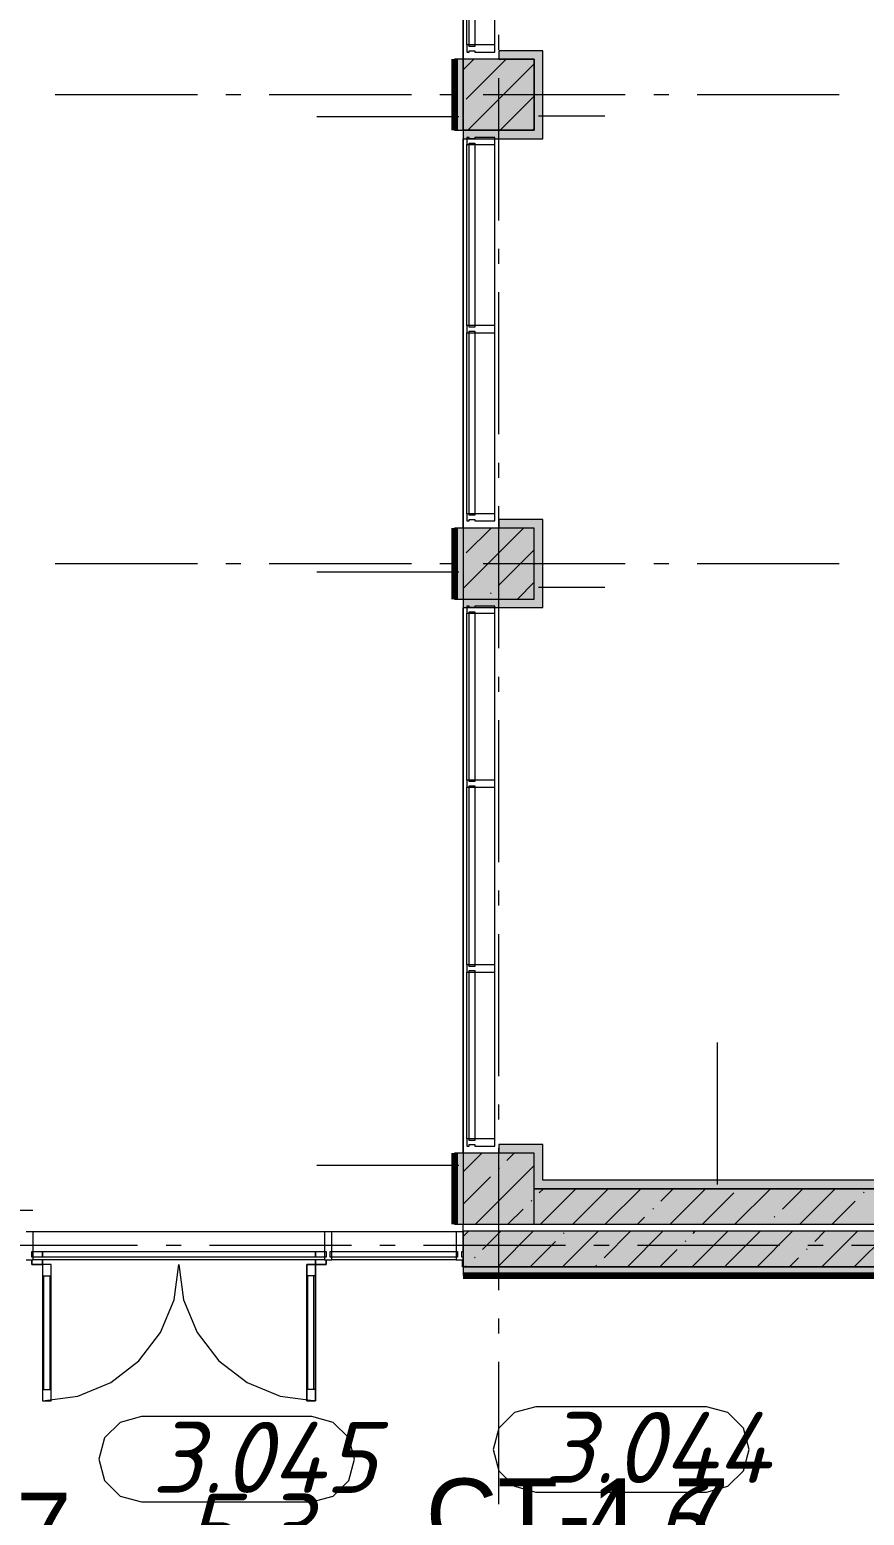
# Model space of a CAD drawing. Header units: millimetres. Extents: x -537608 to 253996, y -217170 to 186033.
# Drawn here: x -307976 to -302103, y 100822 to 111279 of the extents above; entities that cross this region are included whole.
import ezdxf

# ---------------------------------------------------------------- set-up
doc = ezdxf.new("R2010")
doc.units = ezdxf.units.MM
doc.layers.add('16) Лак 1.6м', color=160, linetype='Continuous', lineweight=90)
doc.layers.add('PDF _Геометрия', color=7, linetype='Continuous')
doc.layers.add('PDF _Текст', color=7, linetype='Continuous')
doc.layers.add('PDF _Сплошная заливка', color=7, linetype='Continuous', true_color=0xffffff)
doc.styles.add('PDF GOST-Common', font='arial.ttf')
doc.styles.add('PDF ISOCPEUR Italic', font='isocpeui.ttf')

msp = doc.modelspace()

# ---------------------------------------------------------------- hatches: boundary and pattern name
at = {"layer": 'PDF _Сплошная заливка', "transparency": 33554559}
msp.add_hatch(color=256, dxfattribs=at).paths.add_polyline_path([(-304926.1789, 110571.2628), (-304426.177, 110571.2628), (-304426.177, 111071.2626), (-304926.1789, 111071.2626), (-304926.1789, 110983.8118)])
at = {"layer": 'PDF _Сплошная заливка', "true_color": 0xff7d7d, "transparency": 33554559}
for points in [[(-304426.177, 110571.2628), (-304366.1785, 110571.2628), (-304366.1785, 111131.2633), (-304426.177, 111131.2633), (-304426.177, 110983.8118)], [(-304426.177, 107271.2631), (-304366.1785, 107271.2631), (-304366.1785, 107831.2635), (-304426.177, 107831.2635), (-304426.177, 107771.2629)], [(-304426.177, 107211.2646), (-304366.1785, 107211.2646), (-304366.1785, 107271.2631), (-304926.1789, 107271.2631), (-304926.1789, 107211.2646)], [(-304426.177, 103181.265), (-304366.1785, 103181.265), (-304366.1785, 103431.2638), (-304426.177, 103431.2638), (-304426.177, 103196.3723)], [(-300386.1769, 103121.2643), (-300386.1769, 103181.265), (-304426.177, 103181.265), (-304426.177, 103121.2643), (-301734.21, 103121.2643)]]:
    msp.add_hatch(color=11, dxfattribs=at).paths.add_polyline_path(points)
at = {"layer": 'PDF _Сплошная заливка', "transparency": 33554559}
h = msp.add_hatch(color=256, dxfattribs=at)
h.paths.add_polyline_path([(-293385.5127, 102871.2634), (-291676.1795, 102871.2634), (-291676.1795, 103121.2643), (-295914.26, 103121.2643), (-295914.26, 102871.2634), (-295055.2487, 102871.2634)], flags=0)
h.paths.add_polyline_path([(-297164.2648, 102871.2634), (-297164.2648, 103121.2643), (-304426.177, 103121.2643), (-304426.177, 102871.2634), (-298394.7294, 102871.2634)], flags=0)
h = msp.add_hatch(color=256, dxfattribs=at)
h.paths.add_polyline_path([(-290046.0407, 102571.2644), (-288726.1855, 102571.2644), (-288726.1855, 102821.2653), (-295914.26, 102821.2653), (-295914.26, 102571.2644), (-290880.9044, 102571.2644)], flags=0)
h.paths.add_polyline_path([(-297169.2596, 102571.2644), (-297164.2648, 102571.2644), (-297164.2648, 102821.2653), (-304926.1789, 102821.2653), (-304926.1789, 102571.2644), (-298394.7294, 102571.2644)], flags=0)
at = {"layer": 'PDF _Сплошная заливка', "true_color": 0xff7d7d, "transparency": 33554559}
h = msp.add_hatch(color=11, dxfattribs=at)
h.paths.add_polyline_path([(-288726.1855, 102511.2637), (-288726.1855, 102571.2644), (-295909.2651, 102571.2235), (-295909.2651, 102563.264), (-295914.26, 102563.264), (-295914.26, 102511.2637), (-288786.184, 102511.2637)], flags=0)
h.paths.add_polyline_path([(-297169.2596, 102511.2637), (-297164.2648, 102511.2637), (-297164.2648, 102563.264), (-297169.2596, 102563.264), (-297169.2596, 102571.2644), (-304926.1789, 102571.2644), (-304926.1789, 102511.2637), (-298394.7294, 102511.2637)], flags=0)

# ---------------------------------------------------------------- linework, layer by layer
at = {"layer": '16) Лак 1.6м'}
for p, q in [((-304986.1774, 111071.2626), (-304986.1774, 110571.2628)), ((-304986.1774, 107771.2629), (-304986.1774, 107271.2631)), ((-304986.1774, 103371.2653), (-304986.1774, 102871.2634)), ((-304926.1789, 102511.2637), (-297164.2648, 102511.2637))]:
    msp.add_line(p, q, dxfattribs=at)
at = {"layer": 'PDF _Геометрия', "color": 9, "lineweight": 9, "true_color": 0xc0c0c0}
for p, q in [((-304926.1789, 113011.2632), (-304926.1789, 111071.2626)), ((-304926.1789, 111071.2626), (-304926.1789, 113011.2632)), ((-304926.1789, 110511.2622), (-304926.1789, 107771.2629)), ((-304926.1789, 107771.2629), (-304926.1789, 110511.2622)), ((-304926.1789, 107211.2646), (-304926.1789, 103371.2653)), ((-304926.1789, 103371.2653), (-304926.1789, 107211.2646)), ((-304926.1789, 102821.2653), (-304926.1789, 102871.2634)), ((-304931.1824, 102571.2644), (-304931.1824, 102621.2646)), ((-304926.1789, 102571.2644), (-304931.1824, 102571.2644))]:
    msp.add_line(p, q, dxfattribs=at)
at = {"layer": 'PDF _Геометрия', "lineweight": 9}
for p, q in [((-304901.1788, 111171.263), (-304901.1788, 112008.762)), ((-304884.1791, 111171.263), (-304884.1791, 112008.762)), ((-304844.1772, 112008.762), (-304844.1772, 111171.263)), ((-304704.1749, 111171.263), (-304704.1749, 112008.762)), ((-304884.1791, 111171.263), (-304901.1788, 111171.263)), ((-304901.1788, 111171.263), (-304901.1788, 111121.2629)), ((-304844.1772, 111171.263), (-304884.1791, 111171.263)), ((-304884.1791, 111161.2626), (-304884.1791, 111171.263)), ((-304844.1772, 111161.2626), (-304884.1791, 111161.2626)), ((-304704.1749, 111171.263), (-304844.1772, 111171.263)), ((-304844.1772, 111171.263), (-304844.1772, 111161.2626)), ((-304704.1749, 111121.2629), (-304704.1749, 111171.263)), ((-304926.1789, 111071.2626), (-304986.1774, 111071.2626)), ((-304926.1789, 110995.5691), (-304850.4896, 111071.2626)), ((-304426.177, 111071.2626), (-304926.1789, 111071.2626)), ((-304926.1789, 111071.2626), (-304926.1789, 110571.2628)), ((-304926.1789, 110571.2628), (-304926.1789, 111071.2626)), ((-304903.8915, 110789.7575), (-304622.3886, 111071.2626)), ((-304901.1788, 111121.2629), (-304884.1791, 111121.2629)), ((-304884.1791, 111121.2629), (-304884.1791, 111131.2633)), ((-304884.1791, 111131.2633), (-304844.1772, 111131.2633)), ((-304844.1772, 111131.2633), (-304844.1772, 111121.2629)), ((-304844.1772, 111121.2629), (-304704.1749, 111121.2629)), ((-304426.177, 111131.2633), (-304676.1779, 111131.2633)), ((-304676.1779, 111131.2633), (-304676.1779, 111071.2626)), ((-304676.1779, 111071.2626), (-304426.177, 111071.2626)), ((-304366.1785, 111131.2633), (-304426.177, 111131.2633)), ((-304426.177, 110571.2628), (-304426.177, 111071.2626)), ((-304426.177, 111071.2626), (-304426.177, 110571.2628)), ((-304366.1785, 110571.2628), (-304366.1785, 111131.2633)), ((-304894.2894, 110571.2628), (-304426.177, 111039.3731)), ((-304666.1882, 110571.2628), (-304426.177, 110811.2741)), ((-304956.1824, 110664.4642), (-305956.1777, 110664.4642)), ((-304396.182, 110671.7498), (-303930.0331, 110671.7498)), ((-304986.1774, 110571.2628), (-304926.1789, 110571.2628)), ((-304926.1789, 110571.2628), (-304426.177, 110571.2628)), ((-304426.177, 110571.2628), (-304926.1789, 110571.2628)), ((-304926.1789, 110571.2628), (-304926.1789, 110511.2622)), ((-304438.0957, 110571.2628), (-304426.177, 110583.1751)), ((-304366.1785, 110511.2622), (-304366.1785, 110571.2628)), ((-304926.1789, 110511.2622), (-304366.1785, 110511.2622)), ((-304884.1791, 110521.2627), (-304901.1788, 110521.2627)), ((-304901.1788, 110521.2627), (-304901.1788, 110471.2625)), ((-304901.1788, 109196.2641), (-304901.1788, 110471.2625)), ((-304901.1788, 110471.2625), (-304884.1791, 110471.2625)), ((-304884.1791, 110511.2622), (-304884.1791, 110521.2627)), ((-304844.1772, 110511.2622), (-304884.1791, 110511.2622)), ((-304884.1791, 110471.2625), (-304884.1791, 110481.2629)), ((-304884.1791, 110481.2629), (-304844.1772, 110481.2629)), ((-304884.1791, 110471.2625), (-304844.1772, 110471.2625)), ((-304884.1791, 109196.2641), (-304884.1791, 110471.2625)), ((-304704.1749, 110521.2627), (-304844.1772, 110521.2627)), ((-304844.1772, 110521.2627), (-304844.1772, 110511.2622)), ((-304844.1772, 110481.2629), (-304844.1772, 110471.2625)), ((-304844.1772, 110471.2625), (-304844.1772, 109196.2641)), ((-304844.1772, 110471.2625), (-304704.1749, 110471.2625)), ((-304704.1749, 110471.2625), (-304704.1749, 110521.2627)), ((-304704.1749, 109196.2641), (-304704.1749, 110471.2625)), ((-304884.1791, 109196.2641), (-304901.1788, 109196.2641)), ((-304901.1788, 109196.2641), (-304901.1788, 109146.2638)), ((-304884.1791, 109186.2635), (-304884.1791, 109196.2641)), ((-304844.1772, 109196.2641), (-304884.1791, 109196.2641)), ((-304844.1772, 109186.2635), (-304884.1791, 109186.2635)), ((-304704.1749, 109196.2641), (-304844.1772, 109196.2641)), ((-304844.1772, 109196.2641), (-304844.1772, 109186.2635)), ((-304704.1749, 109146.2638), (-304704.1749, 109196.2641)), ((-304901.1788, 107871.2632), (-304901.1788, 109146.2638)), ((-304901.1788, 109146.2638), (-304884.1791, 109146.2638)), ((-304884.1791, 109146.2638), (-304884.1791, 109156.2643)), ((-304884.1791, 109156.2643), (-304844.1772, 109156.2643)), ((-304884.1791, 109146.2638), (-304844.1772, 109146.2638)), ((-304884.1791, 107871.2632), (-304884.1791, 109146.2638)), ((-304844.1772, 109156.2643), (-304844.1772, 109146.2638)), ((-304844.1772, 109146.2638), (-304844.1772, 107871.2632)), ((-304844.1772, 109146.2638), (-304704.1749, 109146.2638)), ((-304704.1749, 107871.2632), (-304704.1749, 109146.2638)), ((-304884.1791, 107871.2632), (-304901.1788, 107871.2632)), ((-304901.1788, 107871.2632), (-304901.1788, 107821.263)), ((-304901.1788, 107821.263), (-304884.1791, 107821.263)), ((-304844.1772, 107871.2632), (-304884.1791, 107871.2632)), ((-304884.1791, 107861.2628), (-304884.1791, 107871.2632)), ((-304844.1772, 107861.2628), (-304884.1791, 107861.2628)), ((-304884.1791, 107821.263), (-304884.1791, 107831.2635)), ((-304884.1791, 107831.2635), (-304844.1772, 107831.2635)), ((-304704.1749, 107871.2632), (-304844.1772, 107871.2632)), ((-304844.1772, 107871.2632), (-304844.1772, 107861.2628)), ((-304844.1772, 107831.2635), (-304844.1772, 107821.263)), ((-304844.1772, 107821.263), (-304704.1749, 107821.263)), ((-304704.1749, 107821.263), (-304704.1749, 107871.2632)), ((-304426.177, 107831.2635), (-304676.1779, 107831.2635)), ((-304676.1779, 107831.2635), (-304676.1779, 107771.2629)), ((-304366.1785, 107831.2635), (-304426.177, 107831.2635)), ((-304366.1785, 107271.2631), (-304366.1785, 107831.2635)), ((-304926.1789, 107771.2629), (-304986.1774, 107771.2629)), ((-304926.1789, 107345.9943), (-304500.9103, 107771.2629)), ((-304426.177, 107771.2629), (-304926.1789, 107771.2629)), ((-304926.1789, 107771.2629), (-304926.1789, 107271.2631)), ((-304903.8915, 107596.3784), (-304729.0114, 107771.2629)), ((-304426.177, 107271.2631), (-304426.177, 107771.2629)), ((-304675.799, 107368.2795), (-304426.177, 107617.8951)), ((-304956.1824, 107461.6208), (-305956.1777, 107461.6208)), ((-304544.7099, 107271.2631), (-304426.177, 107389.7982)), ((-304732.8178, 107311.2542), (-304728.0814, 107315.9971)), ((-304396.182, 107355.7751), (-303930.0331, 107355.7751)), ((-304986.1774, 107271.2631), (-304926.1789, 107271.2631)), ((-304926.1789, 107271.2631), (-304426.177, 107271.2631)), ((-304926.1789, 107271.2631), (-304926.1789, 107211.2646)), ((-304926.1789, 107211.2646), (-304366.1785, 107211.2646)), ((-304884.1791, 107221.2629), (-304901.1788, 107221.2629)), ((-304901.1788, 107221.2629), (-304901.1788, 107171.2627)), ((-304884.1791, 107211.2646), (-304884.1791, 107221.2629)), ((-304844.1772, 107211.2646), (-304884.1791, 107211.2646)), ((-304884.1791, 107171.2627), (-304884.1791, 107181.2632)), ((-304884.1791, 107181.2632), (-304844.1772, 107181.2632)), ((-304704.1749, 107221.2629), (-304844.1772, 107221.2629)), ((-304844.1772, 107221.2629), (-304844.1772, 107211.2646)), ((-304844.1772, 107181.2632), (-304844.1772, 107171.2627)), ((-304704.1749, 107171.2627), (-304704.1749, 107221.2629)), ((-304366.1785, 107211.2646), (-304366.1785, 107271.2631)), ((-304901.1788, 105996.2647), (-304901.1788, 107171.2627)), ((-304901.1788, 107171.2627), (-304884.1791, 107171.2627)), ((-304884.1791, 107171.2627), (-304844.1772, 107171.2627)), ((-304884.1791, 105996.2647), (-304884.1791, 107171.2627)), ((-304844.1772, 107171.2627), (-304844.1772, 105996.2647)), ((-304844.1772, 107171.2627), (-304704.1749, 107171.2627)), ((-304704.1749, 105996.2647), (-304704.1749, 107171.2627)), ((-304884.1791, 105996.2647), (-304901.1788, 105996.2647)), ((-304901.1788, 105996.2647), (-304901.1788, 105946.2644)), ((-304901.1788, 104696.264), (-304901.1788, 105946.2644)), ((-304901.1788, 105946.2644), (-304884.1791, 105946.2644)), ((-304884.1791, 105986.2642), (-304884.1791, 105996.2647)), ((-304844.1772, 105996.2647), (-304884.1791, 105996.2647)), ((-304844.1772, 105986.2642), (-304884.1791, 105986.2642)), ((-304884.1791, 105946.2644), (-304884.1791, 105956.2649)), ((-304884.1791, 105956.2649), (-304844.1772, 105956.2649)), ((-304884.1791, 105946.2644), (-304844.1772, 105946.2644)), ((-304884.1791, 104696.264), (-304884.1791, 105946.2644)), ((-304704.1749, 105996.2647), (-304844.1772, 105996.2647)), ((-304844.1772, 105996.2647), (-304844.1772, 105986.2642)), ((-304844.1772, 105956.2649), (-304844.1772, 105946.2644)), ((-304844.1772, 105946.2644), (-304844.1772, 104696.264)), ((-304844.1772, 105946.2644), (-304704.1749, 105946.2644)), ((-304704.1749, 105946.2644), (-304704.1749, 105996.2647)), ((-304704.1749, 104696.264), (-304704.1749, 105946.2644)), ((-304884.1791, 104696.264), (-304901.1788, 104696.264)), ((-304901.1788, 104696.264), (-304901.1788, 104646.2637)), ((-304884.1791, 104686.2634), (-304884.1791, 104696.264)), ((-304844.1772, 104696.264), (-304884.1791, 104696.264)), ((-304844.1772, 104686.2634), (-304884.1791, 104686.2634)), ((-304704.1749, 104696.264), (-304844.1772, 104696.264)), ((-304844.1772, 104696.264), (-304844.1772, 104686.2634)), ((-304704.1749, 104646.2637), (-304704.1749, 104696.264)), ((-304901.1788, 103471.2635), (-304901.1788, 104646.2637)), ((-304901.1788, 104646.2637), (-304884.1791, 104646.2637)), ((-304884.1791, 104646.2637), (-304884.1791, 104656.2642)), ((-304884.1791, 104656.2642), (-304844.1772, 104656.2642)), ((-304884.1791, 104646.2637), (-304844.1772, 104646.2637)), ((-304884.1791, 103471.2635), (-304884.1791, 104646.2637)), ((-304844.1772, 104656.2642), (-304844.1772, 104646.2637)), ((-304844.1772, 104646.2637), (-304844.1772, 103471.2635)), ((-304844.1772, 104646.2637), (-304704.1749, 104646.2637)), ((-304704.1749, 103471.2635), (-304704.1749, 104646.2637)), ((-303135.2402, 103151.2636), (-303135.2402, 104151.2631)), ((-304884.1791, 103471.2635), (-304901.1788, 103471.2635)), ((-304901.1788, 103471.2635), (-304901.1788, 103421.2634)), ((-304901.1788, 103421.2634), (-304884.1791, 103421.2634)), ((-304844.1772, 103471.2635), (-304884.1791, 103471.2635)), ((-304884.1791, 103461.2652), (-304884.1791, 103471.2635)), ((-304844.1772, 103461.2652), (-304884.1791, 103461.2652)), ((-304884.1791, 103421.2634), (-304884.1791, 103431.2638)), ((-304884.1791, 103431.2638), (-304844.1772, 103431.2638)), ((-304704.1749, 103471.2635), (-304844.1772, 103471.2635)), ((-304844.1772, 103471.2635), (-304844.1772, 103461.2652)), ((-304844.1772, 103431.2638), (-304844.1772, 103421.2634)), ((-304844.1772, 103421.2634), (-304704.1749, 103421.2634)), ((-304704.1749, 103421.2634), (-304704.1749, 103471.2635)), ((-304426.177, 103431.2638), (-304676.1779, 103431.2638)), ((-304676.1779, 103431.2638), (-304676.1779, 103371.2653)), ((-304366.1785, 103431.2638), (-304426.177, 103431.2638)), ((-304366.1785, 103181.265), (-304366.1785, 103431.2638)), ((-304926.1789, 103371.2653), (-304986.1774, 103371.2653)), ((-304926.1789, 103240.2215), (-304795.1329, 103371.2653)), ((-304426.177, 103371.2653), (-304926.1789, 103371.2653)), ((-304926.1789, 103371.2653), (-304926.1789, 102871.2634)), ((-304618.7716, 103319.532), (-304567.0404, 103371.2653)), ((-304426.177, 102871.2634), (-304426.177, 103371.2653)), ((-304956.1824, 103283.7563), (-305956.1777, 103283.7563)), ((-304926.1789, 103012.1246), (-304732.8178, 103205.4835)), ((-304838.9412, 102871.2634), (-304426.177, 103284.0255)), ((-304675.799, 103262.5067), (-304671.0539, 103267.2496)), ((-300386.1769, 103121.2643), (-304426.177, 103121.2643)), ((-304426.177, 103121.2643), (-300386.1769, 103121.2643)), ((-304390.6705, 103091.433), (-304360.8391, 103121.2643)), ((-304382.739, 102871.2634), (-304132.7466, 103121.2643)), ((-300386.1769, 103181.265), (-304366.1785, 103181.265)), ((-304154.6465, 102871.2634), (-303904.6455, 103121.2643)), ((-303926.5453, 102871.2634), (-303676.5444, 103121.2643)), ((-303535.302, 103034.4099), (-303448.4433, 103121.2643)), ((-303470.3517, 102871.2634), (-303220.3508, 103121.2643)), ((-303014.1495, 102871.2634), (-302764.1485, 103121.2643)), ((-302679.9336, 102977.3846), (-302536.056, 103121.2643)), ((-302557.9558, 102871.2634), (-302307.9549, 103121.2643)), ((-304447.6979, 103034.4099), (-304442.9528, 103039.1507)), ((-303242.2506, 102871.2634), (-303022.081, 103091.433)), ((-302329.8547, 102871.2634), (-302166.7125, 103034.4099)), ((-302109.6851, 103091.433), (-302104.9486, 103096.1759)), ((-304610.8401, 102871.2634), (-304504.7253, 102977.3846)), ((-303698.4442, 102871.2634), (-303649.3483, 102920.3593)), ((-303592.3295, 102977.3846), (-303587.5844, 102982.1254)), ((-302736.961, 102920.3593), (-302732.2159, 102925.1023)), ((-307951.1819, 102818.2641), (-308001.1821, 102818.2641)), ((-305901.1827, 102818.2641), (-307951.1819, 102818.2641)), ((-307951.1819, 102678.264), (-307951.1819, 102818.2641)), ((-305851.1824, 102818.2641), (-305901.1827, 102818.2641)), ((-305901.1827, 102818.2641), (-305901.1827, 102678.264)), ((-304976.1791, 102818.2641), (-305851.1824, 102818.2641)), ((-305851.1824, 102678.264), (-305851.1824, 102818.2641)), ((-304986.1774, 102871.2634), (-304926.1789, 102871.2634)), ((-304926.1789, 102818.2641), (-304976.1791, 102818.2641)), ((-304976.1791, 102818.2641), (-304976.1791, 102678.264)), ((-304926.1789, 102871.2634), (-304426.177, 102871.2634)), ((-304926.1789, 102784.0257), (-304888.9414, 102821.2653)), ((-297169.2596, 102821.2653), (-304926.1789, 102821.2653)), ((-304926.1789, 102821.2653), (-304926.1789, 102571.2644)), ((-304926.1789, 102678.264), (-304926.1789, 102818.2641)), ((-304789.8453, 102692.2604), (-304660.8403, 102821.2653)), ((-304682.7401, 102571.2644), (-304432.7391, 102821.2653)), ((-304426.177, 102871.2634), (-297164.2648, 102871.2634)), ((-304226.5465, 102571.2644), (-303976.5456, 102821.2653)), ((-304219.5968, 102806.3109), (-304214.8602, 102811.0517)), ((-303934.4768, 102635.2372), (-303748.4444, 102821.2653)), ((-303770.3529, 102571.2644), (-303520.3519, 102821.2653)), ((-303314.1506, 102571.2644), (-303064.1497, 102821.2653)), ((-303307.2009, 102806.3109), (-303292.2508, 102821.2653)), ((-303079.1084, 102578.212), (-302836.0572, 102821.2653)), ((-302857.957, 102571.2644), (-302607.9561, 102821.2653)), ((-302451.8325, 102749.2857), (-302379.8549, 102821.2653)), ((-302401.7548, 102571.2644), (-302151.7624, 102821.2653)), ((-302173.6623, 102571.2644), (-301938.6114, 102806.3109)), ((-304454.6476, 102571.2644), (-304276.6242, 102749.2857)), ((-303542.2518, 102571.2644), (-303421.2558, 102692.2604)), ((-303364.2283, 102749.2857), (-303359.4919, 102754.0264)), ((-302508.8599, 102692.2604), (-302504.1148, 102697.0033)), ((-308001.1821, 102621.2646), (-307951.1819, 102621.2646)), ((-307961.1802, 102638.2643), (-307961.1802, 102678.264)), ((-307961.1802, 102678.264), (-307951.1819, 102678.264)), ((-307951.1819, 102638.2643), (-307961.1802, 102638.2643)), ((-307961.1802, 102588.2641), (-307961.1802, 102621.2646)), ((-307961.1802, 102621.2646), (-307961.1802, 102588.2641)), ((-307886.1799, 102588.2641), (-307961.1802, 102588.2641)), ((-307961.1802, 102588.2641), (-307886.1799, 102588.2641)), ((-307951.1819, 102638.2643), (-307951.1819, 102678.264)), ((-307951.1819, 102678.264), (-305901.1827, 102678.264)), ((-305901.1827, 102638.2643), (-307951.1819, 102638.2643)), ((-307951.1819, 102621.2646), (-307951.1819, 102638.2643)), ((-305901.1827, 102621.2646), (-307951.1819, 102621.2646)), ((-307886.1799, 102678.264), (-307886.1799, 102638.2643)), ((-307886.1799, 102638.2643), (-307886.1799, 102678.264)), ((-307886.1799, 102588.2641), (-307886.1799, 102621.2646)), ((-307886.1799, 102621.2646), (-307886.1799, 102588.2641)), ((-307826.1815, 102588.2641), (-307886.1799, 102588.2641)), ((-307886.1799, 102588.2641), (-307886.1799, 101628.2643)), ((-307826.1815, 102588.2641), (-307886.1799, 102588.2641)), ((-307886.1799, 102588.2641), (-307886.1799, 101628.2643)), ((-307886.1799, 102588.2641), (-307886.1799, 101628.2643)), ((-307826.1815, 101628.2643), (-307826.1815, 102588.2641)), ((-307826.1815, 101628.2643), (-307826.1815, 102588.2641)), ((-306958.8856, 102339.7982), (-306926.1779, 102588.2641)), ((-306926.1779, 102588.2641), (-306893.4703, 102339.7982)), ((-306026.1745, 102588.2641), (-305966.176, 102588.2641)), ((-306026.1745, 101628.2643), (-306026.1745, 102588.2641)), ((-306026.1745, 102588.2641), (-306026.1745, 101628.2643)), ((-305966.176, 102588.2641), (-306026.1745, 102588.2641)), ((-305966.176, 102638.2643), (-305966.176, 102678.264)), ((-305966.176, 102678.264), (-305966.176, 102638.2643)), ((-305966.176, 102588.2641), (-305966.176, 102621.2646)), ((-305966.176, 102621.2646), (-305966.176, 102588.2641)), ((-305966.176, 101628.2643), (-305966.176, 102588.2641)), ((-305966.176, 102588.2641), (-305891.1757, 102588.2641)), ((-305891.1757, 102588.2641), (-305966.176, 102588.2641)), ((-305966.176, 102588.2641), (-305966.176, 101628.2643)), ((-305966.176, 101628.2643), (-305966.176, 102588.2641)), ((-305901.1827, 102678.264), (-305901.1827, 102638.2643)), ((-305901.1827, 102678.264), (-305891.1757, 102678.264)), ((-305891.1757, 102638.2643), (-305901.1827, 102638.2643)), ((-305901.1827, 102638.2643), (-305901.1827, 102621.2646)), ((-305901.1827, 102621.2646), (-305851.1824, 102621.2646)), ((-305891.1757, 102678.264), (-305891.1757, 102638.2643)), ((-305891.1757, 102588.2641), (-305891.1757, 102621.2646)), ((-305891.1757, 102621.2646), (-305891.1757, 102588.2641)), ((-305861.1808, 102638.2643), (-305861.1808, 102678.264)), ((-305861.1808, 102678.264), (-305851.1824, 102678.264)), ((-305851.1824, 102638.2643), (-305861.1808, 102638.2643)), ((-305851.1824, 102638.2643), (-305851.1824, 102678.264)), ((-305851.1824, 102678.264), (-304976.1791, 102678.264)), ((-304976.1791, 102638.2643), (-305851.1824, 102638.2643)), ((-305851.1824, 102621.2646), (-305851.1824, 102638.2643)), ((-304976.1791, 102621.2646), (-305851.1824, 102621.2646)), ((-304976.1791, 102678.264), (-304966.1808, 102678.264)), ((-304976.1791, 102678.264), (-304976.1791, 102638.2643)), ((-304966.1808, 102638.2643), (-304976.1791, 102638.2643)), ((-304976.1791, 102638.2643), (-304976.1791, 102621.2646)), ((-304976.1791, 102621.2646), (-304926.1789, 102621.2646)), ((-304966.1808, 102678.264), (-304966.1808, 102638.2643)), ((-304936.1772, 102638.2643), (-304936.1772, 102678.264)), ((-304936.1772, 102678.264), (-304926.1789, 102678.264)), ((-304926.1789, 102638.2643), (-304936.1772, 102638.2643)), ((-304926.1789, 102621.2646), (-304926.1789, 102638.2643)), ((-304910.8413, 102571.2644), (-304903.8915, 102578.212)), ((-304846.8727, 102635.2372), (-304842.1276, 102639.9781)), ((-303991.4957, 102578.212), (-303986.7591, 102582.9528)), ((-302629.8559, 102571.2644), (-302565.8873, 102635.2372)), ((-307886.1799, 102508.2646), (-307826.1815, 102508.2646)), ((-307876.1816, 101708.2637), (-307876.1816, 102508.2646)), ((-307832.1753, 101708.2637), (-307832.1753, 102508.2646)), ((-305966.176, 102508.2646), (-306026.1745, 102508.2646)), ((-306020.1807, 101708.2637), (-306020.1807, 102508.2646)), ((-305976.1829, 101708.2637), (-305976.1829, 102508.2646)), ((-304926.1789, 102571.2644), (-297169.2596, 102571.2644)), ((-297169.2596, 102571.2644), (-304926.1789, 102571.2644)), ((-304926.1789, 102571.2644), (-304926.1789, 102511.2637)), ((-307054.7954, 102108.2653), (-306958.8856, 102339.7982)), ((-306893.4703, 102339.7982), (-306797.5605, 102108.2653)), ((-307207.3537, 101909.4421), (-307054.7954, 102108.2653)), ((-306797.5605, 102108.2653), (-306645.0023, 101909.4421)), ((-307406.1746, 101756.8796), (-307207.3537, 101909.4421)), ((-306645.0023, 101909.4421), (-306446.1813, 101756.8796)), ((-307637.7119, 101660.9762), (-307406.1746, 101756.8796)), ((-306446.1813, 101756.8796), (-306214.6441, 101660.9762)), ((-307886.1799, 101708.2637), (-307826.1815, 101708.2637)), ((-307886.1799, 101628.2643), (-307637.7119, 101660.9762)), ((-306214.6441, 101660.9762), (-305966.176, 101628.2643)), ((-305966.176, 101708.2637), (-306026.1745, 101708.2637)), ((-307886.1799, 101628.2643), (-307826.1815, 101628.2643)), ((-307886.1799, 101628.2643), (-307826.1815, 101628.2643)), ((-305966.176, 101628.2643), (-306026.1745, 101628.2643)), ((-306026.1745, 101628.2643), (-305966.176, 101628.2643))]:
    msp.add_line(p, q, dxfattribs=at)
at = {"layer": 'PDF _Геометрия', "color": 253, "lineweight": 9, "true_color": 0xaaaaaa}
for p, q in [((-304676.1779, 111136.6736), (-304676.1779, 111242.5064)), ((-304676.1779, 109936.6734), (-304676.1779, 110936.6729)), ((-306796.5099, 110821.2639), (-307796.5051, 110821.2639)), ((-306490.67, 110821.2639), (-306596.5091, 110821.2639)), ((-305290.6739, 110821.2639), (-306290.6692, 110821.2639)), ((-304984.8426, 110821.2639), (-305090.6731, 110821.2639)), ((-303784.8379, 110821.2639), (-304784.8418, 110821.2639)), ((-303479.0066, 110821.2639), (-303584.8371, 110821.2639)), ((-302279.0106, 110821.2639), (-303279.0058, 110821.2639)), ((-304676.1779, 109630.8398), (-304676.1779, 109736.6726)), ((-304676.1779, 108430.8396), (-304676.1779, 109430.8391)), ((-304676.1779, 108125.006), (-304676.1779, 108230.8409)), ((-304676.1779, 106925.0079), (-304676.1779, 107925.0074)), ((-307796.5051, 107521.264), (-306796.5099, 107521.264)), ((-306596.5091, 107521.264), (-306490.67, 107521.264)), ((-306290.6692, 107521.264), (-305290.6739, 107521.264)), ((-305090.6731, 107521.264), (-304984.8426, 107521.264)), ((-304784.8418, 107521.264), (-303784.8379, 107521.264)), ((-303584.8371, 107521.264), (-303479.0066, 107521.264)), ((-303279.0058, 107521.264), (-302279.0106, 107521.264)), ((-304676.1779, 106619.1744), (-304676.1779, 106725.0071)), ((-304676.1779, 105419.1741), (-304676.1779, 106419.1736)), ((-304676.1779, 105113.3405), (-304676.1779, 105219.1733)), ((-304676.1779, 103913.3403), (-304676.1779, 104913.3397)), ((-304676.1779, 103607.5067), (-304676.1779, 103713.3416)), ((-304676.1779, 102407.5086), (-304676.1779, 103407.5081)), ((-309103.5718, 102971.2638), (-307954.4716, 102971.2638)), ((-307217.1109, 102721.2649), (-308217.1061, 102721.2649)), ((-306911.2709, 102721.2649), (-307017.1101, 102721.2649)), ((-305711.2749, 102721.2649), (-306711.2788, 102721.2649)), ((-305405.4436, 102721.2649), (-305511.2741, 102721.2649)), ((-304205.4389, 102721.2649), (-305205.4428, 102721.2649)), ((-303899.6076, 102721.2649), (-304005.4382, 102721.2649)), ((-302699.6116, 102721.2649), (-303699.6069, 102721.2649)), ((-302393.7802, 102721.2649), (-302499.6108, 102721.2649)), ((-301193.7756, 102721.2649), (-302193.7795, 102721.2649)), ((-304676.1779, 102101.6751), (-304676.1779, 102207.5078)), ((-304676.1779, 100901.6747), (-304676.1779, 101901.6743)), ((-304564.0607, 101546.1054), (-304673.8613, 101436.2962)), ((-304414.0602, 101586.2968), (-304564.0607, 101546.1054)), ((-303214.0555, 101586.2968), (-304414.0602, 101586.2968)), ((-303064.0549, 101546.1054), (-303214.0555, 101586.2968)), ((-302954.2543, 101436.2962), (-303064.0549, 101546.1054)), ((-307340.4665, 101476.748), (-307450.2757, 101366.9409)), ((-307190.4659, 101516.9415), (-307340.4665, 101476.748)), ((-305990.47, 101516.9415), (-307190.4659, 101516.9415)), ((-305840.4694, 101476.748), (-305990.47, 101516.9415)), ((-305730.6601, 101366.9409), (-305840.4694, 101476.748)), ((-304673.8613, 101436.2962), (-304714.0613, 101286.2978)), ((-302914.0544, 101286.2978), (-302954.2543, 101436.2962)), ((-307450.2757, 101366.9409), (-307490.4671, 101216.9403)), ((-305690.4688, 101216.9403), (-305730.6601, 101366.9409)), ((-307490.4671, 101216.9403), (-307450.2757, 101066.9419)), ((-305730.6601, 101066.9419), (-305690.4688, 101216.9403)), ((-304714.0613, 101286.2978), (-304673.8613, 101136.2972)), ((-302954.2543, 101136.2972), (-302914.0544, 101286.2978)), ((-304673.8613, 101136.2972), (-304564.0607, 101026.4901)), ((-303064.0549, 101026.4901), (-302954.2543, 101136.2972)), ((-307450.2757, 101066.9419), (-307340.4665, 100957.1327)), ((-305840.4694, 100957.1327), (-305730.6601, 101066.9419)), ((-304564.0607, 101026.4901), (-304414.0602, 100986.2966)), ((-303214.0555, 100986.2966), (-303064.0549, 101026.4901)), ((-307340.4665, 100957.1327), (-307190.4659, 100916.9413)), ((-307190.4659, 100916.9413), (-305990.47, 100916.9413)), ((-305990.47, 100916.9413), (-305840.4694, 100957.1327)), ((-304414.0602, 100986.2966), (-303214.0555, 100986.2966))]:
    msp.add_line(p, q, dxfattribs=at)
at = {"layer": 'PDF _Сплошная заливка', "color": 11, "lineweight": 35, "true_color": 0xff7d7d, "transparency": 33554559}
for points in [[(-304926.1789, 110571.2628), (-304926.1789, 111071.2626), (-304986.1774, 110571.2628), (-304986.1774, 111071.2626)], [(-304426.177, 111071.2626), (-304426.177, 111131.2633), (-304676.1779, 111071.2626), (-304676.1779, 111131.2633)], [(-304926.1789, 110511.2622), (-304366.1785, 110511.2622), (-304926.1789, 110571.2628), (-304366.1785, 110571.2628)], [(-304676.1779, 107771.2629), (-304426.177, 107771.2629), (-304676.1779, 107831.2635), (-304426.177, 107831.2635)], [(-304926.1789, 107271.2631), (-304926.1789, 107771.2629), (-304986.1774, 107271.2631), (-304986.1774, 107771.2629)], [(-304426.177, 103371.2653), (-304426.177, 103431.2638), (-304676.1779, 103371.2653), (-304676.1779, 103431.2638)], [(-304926.1789, 102871.2634), (-304926.1789, 103371.2653), (-304986.1774, 102871.2634), (-304986.1774, 103371.2653)]]:
    msp.add_solid(points, dxfattribs=at)
at = {"layer": 'PDF _Сплошная заливка', "lineweight": 35, "transparency": 33554559}
for points in [[(-304426.177, 107271.2631), (-304426.177, 107771.2629), (-304926.1789, 107271.2631), (-304926.1789, 107771.2629)], [(-304426.177, 102871.2634), (-304426.177, 103371.2653), (-304926.1789, 102871.2634), (-304926.1789, 103371.2653)]]:
    msp.add_solid(points, dxfattribs=at)

# ---------------------------------------------------------------- texts
at = {"layer": 'PDF _Текст', "char_height": 500, "attachment_point": 4}
for s, insert, style in [('3.044', (-304361.3903, 101299.5836), 'PDF ISOCPEUR Italic'), ('3.045', (-307117.7994, 101230.2284), 'PDF ISOCPEUR Italic'), ('СТ-1.7', (-305189.132, 100827.9049), 'PDF GOST-Common'), ('4,6', (-304136.3894, 100735.639), 'PDF ISOCPEUR Italic'), ('СТ-1.7', (-309817.9046, 100728.1499), 'PDF GOST-Common'), ('5,3', (-306892.7986, 100666.2794), 'PDF ISOCPEUR Italic')]:
    msp.add_mtext(s, dxfattribs=dict(at, insert=insert, style=style))

doc.saveas('drawing.dxf')
